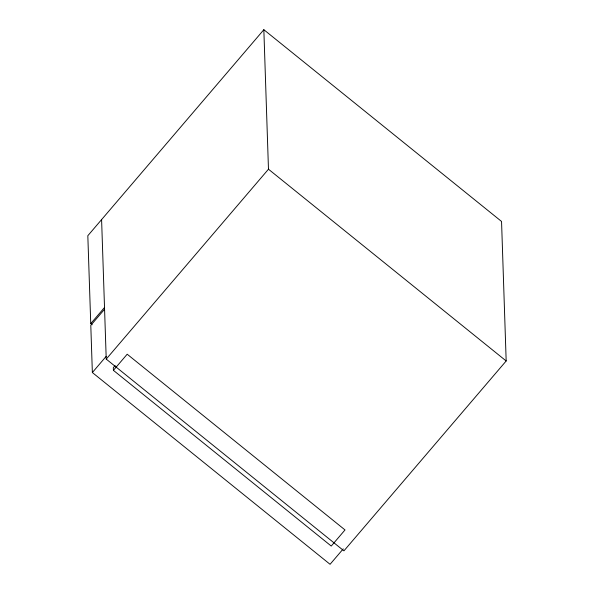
<?xml version="1.0" encoding="UTF-8"?>
<svg xmlns="http://www.w3.org/2000/svg" width="594" height="594" viewBox="0 0 594 594"><rect width="100%" height="100%" fill="white"/><g stroke="black" fill="none" stroke-linecap="round" stroke-linejoin="round"><path stroke-width="0.89" d="M101.596 219.594L106.229 359.103L343.933 550.853L506.177 360.966L501.551 221.458L263.84 29.7L87.823 235.721L90.741 323.626L92.181 324.792M90.741 323.626L104.514 307.499M104.574 309.222L90.793 325.349L92.36 372.542L330.071 564.3L343.25 548.871M92.36 372.542L106.14 356.415M106.229 359.103L268.473 169.208L263.84 29.7M115.117 365.555L113.32 367.664L113.409 370.344L331.244 546.064L345.017 529.937L127.19 354.217L113.409 370.344M268.473 169.208L506.177 360.966"/></g></svg>
